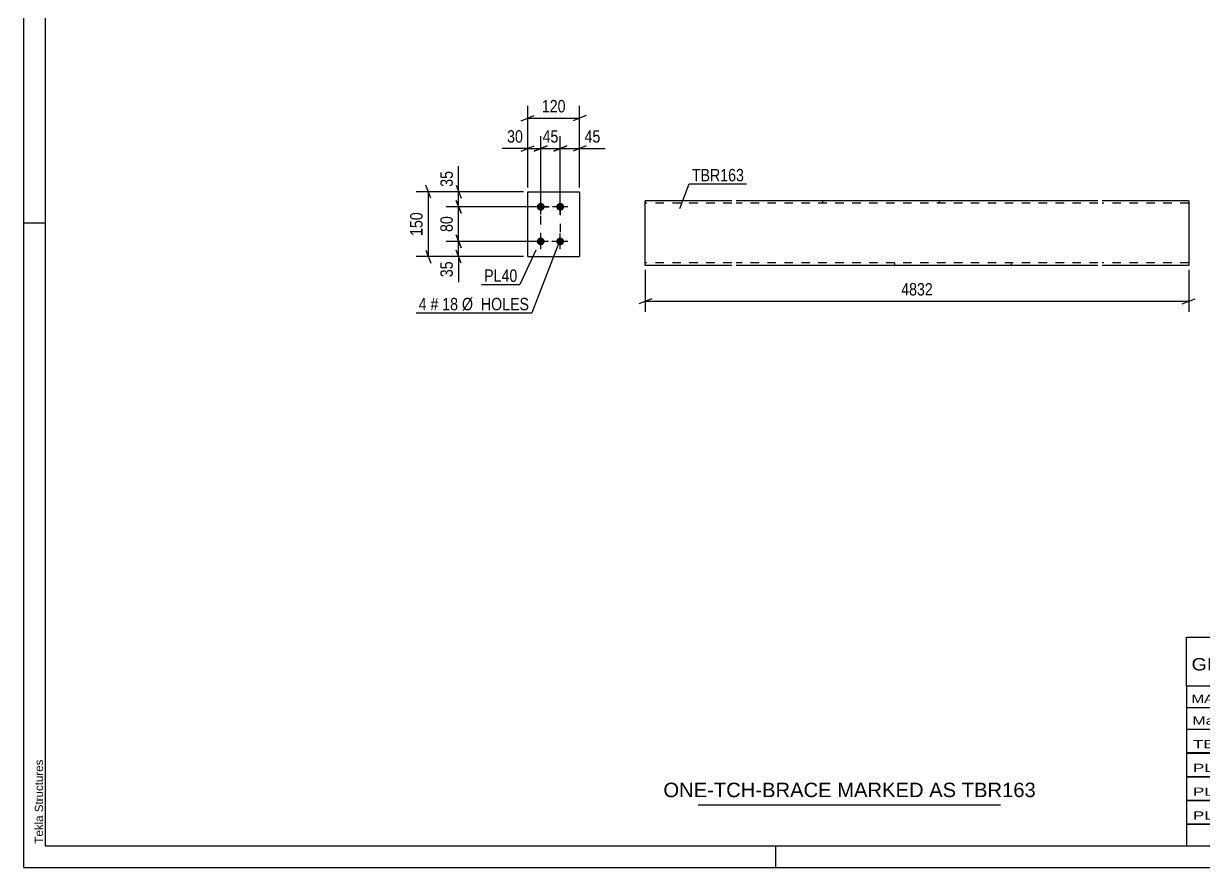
# Model space of a CAD drawing. Header units: millimetres. Extents: x 0 to 594, y 0 to 420.
# Drawn here: x 0 to 273.1, y 0 to 195.2 of the extents above; entities that cross this region are included whole.
import ezdxf

# ---------------------------------------------------------------- set-up
doc = ezdxf.new("R2010")
doc.units = ezdxf.units.MM
doc.linetypes.add('DXK_LINE_DOT2', pattern=[3.9198, 1.9599, -1.9599])
doc.styles.add('Arial', font='ARIAL.TTF', dxfattribs={"height": 0.2})
doc.styles.add('Arial Narrow', font='ARIALN.TTF', dxfattribs={"height": 0.2})

# ---------------------------------------------------------------- blocks, each defined once
blk = doc.blocks.new('Unknown-580610145-1130')
at = {"color": 5, "linetype": 'Continuous'}
for p, q in [((0, 420), (0, 0)), ((5, 415), (5, 5)), ((5, 149), (0, 149)), ((5, 5), (589, 5)), ((174, 0), (174, 5)), ((0, 0), (594, 0))]:
    blk.add_line(p, q, dxfattribs=at)
at = {"color": 174, "linetype": 'Continuous', "style": 'Arial'}
blk.add_text('Tekla Structures', height=1.9102, rotation=90, dxfattribs=at).set_placement((4.5, 5.5))
blk = doc.blocks.new('Part-580610145-2167 - 2161')
at = {"color": 2, "linetype": 'Continuous'}
for p, q in [((116.62, 141.31), (116.62, 156.31)), ((116.62, 156.31), (128.62, 156.31)), ((128.62, 156.31), (128.62, 141.31)), ((116.62, 141.31), (116.62, 141.31)), ((116.62, 141.31), (128.62, 141.31)), ((128.62, 141.31), (128.62, 141.31))]:
    blk.add_line(p, q, dxfattribs=at)
at = {"color": 7, "linetype": 'DXK_LINE_DOT2'}
for p, q in [((116.62, 156.31), (128.62, 156.31)), ((116.62, 141.31), (128.62, 141.31))]:
    blk.add_line(p, q, dxfattribs=at)
blk = doc.blocks.new('Bolt-580610145-2200 - 2161')
at = {"linetype": 'Continuous'}
for points in [[(119.62, 153.71), (119.81, 153.69), (119.99, 153.64), (120.15, 153.54), (120.29, 153.42), (120.4, 153.26), (120.48, 153.09), (120.52, 152.91), (120.52, 152.72), (120.48, 152.54), (120.4, 152.36), (120.29, 152.21), (120.15, 152.09), (119.99, 151.99), (119.81, 151.93), (119.62, 151.91), (119.44, 151.93), (119.26, 151.99), (119.09, 152.09), (118.96, 152.21), (118.84, 152.36), (118.77, 152.54), (118.73, 152.72), (118.73, 152.91), (118.77, 153.09), (118.84, 153.26), (118.96, 153.42), (119.09, 153.54), (119.26, 153.64), (119.44, 153.69)], [(124.12, 153.71), (124.31, 153.69), (124.49, 153.64), (124.65, 153.54), (124.79, 153.42), (124.9, 153.26), (124.98, 153.09), (125.02, 152.91), (125.02, 152.72), (124.98, 152.54), (124.9, 152.36), (124.79, 152.21), (124.65, 152.09), (124.49, 151.99), (124.31, 151.93), (124.12, 151.91), (123.94, 151.93), (123.76, 151.99), (123.59, 152.09), (123.46, 152.21), (123.34, 152.36), (123.27, 152.54), (123.23, 152.72), (123.23, 152.91), (123.27, 153.09), (123.34, 153.26), (123.46, 153.42), (123.59, 153.54), (123.76, 153.64), (123.94, 153.69)], [(119.62, 145.71), (119.81, 145.69), (119.99, 145.64), (120.15, 145.54), (120.29, 145.42), (120.4, 145.26), (120.48, 145.09), (120.52, 144.91), (120.52, 144.72), (120.48, 144.54), (120.4, 144.36), (120.29, 144.21), (120.15, 144.09), (119.99, 143.99), (119.81, 143.93), (119.62, 143.91), (119.44, 143.93), (119.26, 143.99), (119.09, 144.09), (118.96, 144.21), (118.84, 144.36), (118.77, 144.54), (118.73, 144.72), (118.73, 144.91), (118.77, 145.09), (118.84, 145.26), (118.96, 145.42), (119.09, 145.54), (119.26, 145.64), (119.44, 145.69)], [(124.12, 145.71), (124.31, 145.69), (124.49, 145.64), (124.65, 145.54), (124.79, 145.42), (124.9, 145.26), (124.98, 145.09), (125.02, 144.91), (125.02, 144.72), (124.98, 144.54), (124.9, 144.36), (124.79, 144.21), (124.65, 144.09), (124.49, 143.99), (124.31, 143.93), (124.12, 143.91), (123.94, 143.93), (123.76, 143.99), (123.59, 144.09), (123.46, 144.21), (123.34, 144.36), (123.27, 144.54), (123.23, 144.72), (123.23, 144.91), (123.27, 145.09), (123.34, 145.26), (123.46, 145.42), (123.59, 145.54), (123.76, 145.64), (123.94, 145.69)]]:
    blk.add_hatch(color=1, dxfattribs=at).paths.add_polyline_path(points)
at = {"color": 1, "linetype": 'Continuous'}
for p, q in [((119.62, 151.01), (119.62, 154.61)), ((124.12, 151.01), (124.12, 154.61)), ((121.42, 152.81), (117.82, 152.81)), ((125.92, 152.81), (122.32, 152.81)), ((121.42, 144.81), (117.82, 144.81)), ((119.62, 143.01), (119.62, 146.61)), ((125.92, 144.81), (122.32, 144.81)), ((124.12, 143.01), (124.12, 146.61))]:
    blk.add_line(p, q, dxfattribs=at)
blk = doc.blocks.new('Part-580610145-2436 - 2428')
at = {"color": 2, "linetype": 'Continuous'}
for p, q in [((163.79, 154.22), (143.79, 154.22)), ((143.79, 139.31), (143.79, 154.22)), ((248.51, 154.22), (164.79, 154.22)), ((269.51, 154.22), (249.51, 154.22)), ((269.51, 154.22), (269.51, 154.12)), ((269.51, 154.12), (269.51, 153.02)), ((269.51, 153.02), (269.51, 139.22)), ((143.79, 139.22), (143.79, 139.31)), ((163.79, 139.22), (143.79, 139.22)), ((248.51, 139.22), (164.79, 139.22)), ((269.51, 139.22), (249.51, 139.22))]:
    blk.add_line(p, q, dxfattribs=at)
at = {"color": 7, "linetype": 'DXK_LINE_DOT2'}
for p, q in [((163.79, 153.62), (143.79, 153.62)), ((248.51, 153.62), (164.79, 153.62)), ((184.79, 154.22), (184.79, 153.62)), ((211.77, 154.22), (211.77, 153.62)), ((269.51, 153.62), (249.51, 153.62)), ((269.51, 153.86), (269.51, 153.02)), ((143.79, 139.82), (143.79, 139.86)), ((163.79, 139.82), (143.79, 139.82)), ((248.51, 139.82), (164.79, 139.82)), ((201.54, 139.22), (201.54, 139.82)), ((228.51, 139.22), (228.51, 139.82)), ((269.51, 139.82), (249.51, 139.82)), ((269.51, 139.86), (269.51, 139.96)), ((269.51, 139.82), (269.51, 139.86)), ((269.51, 139.82), (269.51, 139.86)), ((143.79, 139.22), (143.79, 139.22))]:
    blk.add_line(p, q, dxfattribs=at)
blk = doc.blocks.new('Rectangle-580610145-2384 - 2161')
at = {"color": 1, "linetype": 'DXK_LINE_DOT2'}
blk.add_lwpolyline([(119.62, 152.81), (124.12, 152.81), (124.12, 144.81), (119.62, 144.81), (119.62, 152.81)], close=True, dxfattribs=at)
blk = doc.blocks.new('StraightDimension-580610145-2344 - 2161')
at = {"color": 7, "linetype": 'Continuous'}
for p, q in [((118.12, 165.71), (121.12, 166.91)), ((119.62, 153.81), (119.62, 169.16)), ((125.62, 166.91), (122.62, 165.71)), ((124.12, 153.81), (124.12, 169.16)), ((119.62, 166.31), (124.12, 166.31))]:
    blk.add_line(p, q, dxfattribs=at)
at = {"color": 0}
blk.add_wipeout([(124.3, 167.06), (124.3, 171.26), (119.45, 171.26), (119.45, 167.06)], dxfattribs=at)
at = {"color": 3, "style": 'Arial Narrow'}
blk.add_text('45', height=2.863, dxfattribs=at).set_placement((120.05, 167.66))
blk = doc.blocks.new('StraightDimension-580610145-2300 - 2161')
at = {"color": 7, "linetype": 'Continuous'}
for p, q in [((115.62, 156.31), (97.77, 156.31)), ((100.02, 157.81), (101.22, 154.81)), ((100.62, 152.81), (100.62, 156.31)), ((101.22, 151.31), (100.02, 154.31)), ((118.62, 152.81), (97.77, 152.81))]:
    blk.add_line(p, q, dxfattribs=at)
at = {"color": 0}
blk.add_wipeout([(99.87, 161.69), (95.67, 161.69), (95.67, 156.84), (99.87, 156.84)], dxfattribs=at)
at = {"color": 7, "linetype": 'Continuous'}
blk.add_line((100.62, 156.31), (100.62, 162.22), dxfattribs=at)
blk.add_line((100.62, 156.31), (100.62, 162.22), dxfattribs=at)
at = {"color": 3, "style": 'Arial Narrow'}
blk.add_text('35', height=2.863, rotation=90.0002, dxfattribs=at).set_placement((99.27, 157.44))
blk = doc.blocks.new('StraightDimension-580610145-2277 - 2161')
at = {"color": 7, "linetype": 'Continuous'}
for p, q in [((118.62, 144.81), (97.77, 144.81)), ((100.02, 146.31), (101.22, 143.31)), ((100.62, 141.31), (100.62, 144.81)), ((101.22, 139.81), (100.02, 142.81)), ((115.62, 141.31), (97.77, 141.31))]:
    blk.add_line(p, q, dxfattribs=at)
at = {"color": 0}
blk.add_wipeout([(99.87, 140.79), (95.67, 140.79), (95.67, 135.93), (99.87, 135.93)], dxfattribs=at)
at = {"color": 7, "linetype": 'Continuous'}
blk.add_line((100.62, 141.31), (100.62, 135.41), dxfattribs=at)
blk.add_line((100.62, 141.31), (100.62, 135.41), dxfattribs=at)
at = {"color": 3, "style": 'Arial Narrow'}
blk.add_text('35', height=2.863, rotation=90.0002, dxfattribs=at).set_placement((99.27, 136.53))
blk = doc.blocks.new('StraightDimension-580610145-2290 - 2161')
at = {"color": 7, "linetype": 'Continuous'}
for p, q in [((100.02, 154.31), (101.22, 151.31)), ((118.62, 152.81), (97.77, 152.81)), ((100.62, 144.81), (100.62, 152.81)), ((118.62, 144.81), (97.77, 144.81)), ((101.22, 143.31), (100.02, 146.31))]:
    blk.add_line(p, q, dxfattribs=at)
at = {"color": 0}
blk.add_wipeout([(99.87, 151.24), (95.67, 151.24), (95.67, 146.39), (99.87, 146.39)], dxfattribs=at)
at = {"color": 3, "style": 'Arial Narrow'}
blk.add_text('80', height=2.863, rotation=90.0002, dxfattribs=at).set_placement((99.27, 146.99))
blk = doc.blocks.new('StraightDimension-580610145-2314 - 2161')
at = {"color": 7, "linetype": 'Continuous'}
for p, q in [((115.62, 156.31), (90.77, 156.31)), ((94.22, 154.81), (93.02, 157.81)), ((93.62, 141.31), (93.62, 156.31)), ((93.02, 142.81), (94.22, 139.81)), ((115.62, 141.31), (90.77, 141.31))]:
    blk.add_line(p, q, dxfattribs=at)
at = {"color": 0}
blk.add_wipeout([(92.87, 152.16), (88.67, 152.16), (88.67, 145.47), (92.87, 145.47)], dxfattribs=at)
at = {"color": 3, "style": 'Arial Narrow'}
blk.add_text('150', height=2.863, rotation=90.0002, dxfattribs=at).set_placement((92.27, 146.07))
blk = doc.blocks.new('StraightDimension-580610145-2331 - 2161')
at = {"color": 7, "linetype": 'Continuous'}
for p, q in [((115.12, 165.71), (118.12, 166.91)), ((116.62, 157.31), (116.62, 169.16)), ((121.12, 166.91), (118.12, 165.71)), ((119.62, 153.81), (119.62, 169.16)), ((116.62, 166.31), (119.62, 166.31))]:
    blk.add_line(p, q, dxfattribs=at)
at = {"color": 0}
blk.add_wipeout([(116.1, 167.06), (116.1, 171.26), (111.24, 171.26), (111.24, 167.06)], dxfattribs=at)
at = {"color": 7, "linetype": 'Continuous'}
blk.add_line((116.62, 166.31), (110.72, 166.31), dxfattribs=at)
blk.add_line((116.62, 166.31), (110.72, 166.31), dxfattribs=at)
at = {"color": 3, "style": 'Arial Narrow'}
blk.add_text('30', height=2.863, dxfattribs=at).set_placement((111.84, 167.66))
blk = doc.blocks.new('StraightDimension-580610145-2354 - 2161')
at = {"color": 7, "linetype": 'Continuous'}
for p, q in [((122.62, 165.71), (125.62, 166.91)), ((124.12, 153.81), (124.12, 169.16)), ((130.12, 166.91), (127.12, 165.71)), ((128.62, 157.31), (128.62, 169.16)), ((124.12, 166.31), (128.62, 166.31))]:
    blk.add_line(p, q, dxfattribs=at)
at = {"color": 0}
blk.add_wipeout([(134.01, 167.06), (134.01, 171.26), (129.15, 171.26), (129.15, 167.06)], dxfattribs=at)
at = {"color": 7, "linetype": 'Continuous'}
blk.add_line((128.62, 166.31), (134.53, 166.31), dxfattribs=at)
blk.add_line((128.62, 166.31), (134.53, 166.31), dxfattribs=at)
at = {"color": 3, "style": 'Arial Narrow'}
blk.add_text('45', height=2.863, dxfattribs=at).set_placement((129.75, 167.66))
blk = doc.blocks.new('StraightDimension-580610145-2368 - 2161')
at = {"color": 7, "linetype": 'Continuous'}
for p, q in [((116.62, 157.31), (116.62, 176.16)), ((128.62, 157.31), (128.62, 176.16)), ((115.12, 172.71), (118.12, 173.91)), ((116.62, 173.31), (128.62, 173.31)), ((130.12, 173.91), (127.12, 172.71))]:
    blk.add_line(p, q, dxfattribs=at)
at = {"color": 0}
blk.add_wipeout([(125.97, 174.06), (125.97, 178.26), (119.28, 178.26), (119.28, 174.06)], dxfattribs=at)
at = {"color": 3, "style": 'Arial Narrow'}
blk.add_text('120', height=2.863, dxfattribs=at).set_placement((119.88, 174.66))
blk = doc.blocks.new('StraightDimension-580610145-2441 - 2428')
at = {"color": 7, "linetype": 'Continuous'}
for p, q in [((143.79, 138.22), (143.79, 128.55)), ((269.51, 138.22), (269.51, 128.55)), ((145.29, 131.55), (142.29, 130.35)), ((268.01, 130.35), (271.01, 131.55)), ((143.79, 130.95), (269.51, 130.95))]:
    blk.add_line(p, q, dxfattribs=at)
at = {"color": 0}
blk.add_wipeout([(210.91, 131.7), (210.91, 135.9), (202.4, 135.9), (202.4, 131.7)], dxfattribs=at)
at = {"color": 3, "style": 'Arial Narrow'}
blk.add_text('4832', height=2.863, dxfattribs=at).set_placement((203, 132.3))
blk = doc.blocks.new('Unknown-580610145-4465')
at = {"color": 7, "linetype": 'Continuous'}
for p, q in [((269, 53.25), (429, 53.25)), ((269, 42), (269, 53.25)), ((429, 53.25), (429, 42)), ((269, 42), (429, 42)), ((269, 42), (269, 37)), ((429, 42), (429, 37)), ((269, 37), (429, 37)), ((269, 37), (269, 32)), ((293, 37), (293, 32)), ((328.5, 37), (328.5, 32)), ((354.5, 37), (354.5, 32)), ((367.5, 37), (367.5, 32)), ((385, 37), (385, 32)), ((407, 37), (407, 32)), ((429, 37), (429, 32)), ((269, 32), (429, 32)), ((269, 31.95), (269, 26.55)), ((269, 31.95), (429, 31.95)), ((293, 32), (293, 26.5)), ((328.5, 32), (328.5, 26.5)), ((354.5, 32), (354.5, 26.5)), ((367.5, 32), (367.5, 26.5)), ((385, 32), (385, 26.5)), ((407, 32), (407, 26.5)), ((429, 31.95), (429, 26.55)), ((269, 26.55), (429, 26.55)), ((269, 26.45), (269, 21.05)), ((269, 26.45), (429, 26.45)), ((293, 26.5), (293, 21)), ((328.5, 26.5), (328.5, 21)), ((354.5, 26.5), (354.5, 21)), ((367.5, 26.5), (367.5, 21)), ((385, 26.5), (385, 21)), ((407, 26.5), (407, 21)), ((429, 26.45), (429, 21.05)), ((269, 21.05), (429, 21.05)), ((269, 20.95), (269, 15.55)), ((269, 20.95), (429, 20.95)), ((293, 21), (293, 15.5)), ((328.5, 21), (328.5, 15.5)), ((354.5, 21), (354.5, 15.5)), ((367.5, 21), (367.5, 15.5)), ((385, 21), (385, 15.5)), ((407, 21), (407, 15.5)), ((429, 20.95), (429, 15.55)), ((269, 15.55), (429, 15.55)), ((269, 15.45), (269, 10.05)), ((269, 15.45), (429, 15.45)), ((293, 15.5), (293, 10)), ((328.5, 15.5), (328.5, 10)), ((354.5, 15.5), (354.5, 10)), ((367.5, 15.5), (367.5, 10)), ((385, 15.5), (385, 10)), ((407, 15.5), (407, 10)), ((429, 15.45), (429, 10.05)), ((269, 10.05), (429, 10.05)), ((269, 10), (429, 10)), ((269, 10), (269, 5)), ((385, 10), (385, 5)), ((407, 10), (407, 5)), ((429, 10), (429, 5)), ((269, 5), (429, 5))]:
    blk.add_line(p, q, dxfattribs=at)
at = {"color": 7, "style": 'Arial Narrow'}
for s, height, width, p in [('GENERAL NOTES & WELD DETAILS :', 2.8633, 1.4, (270.15, 45.56)), ('REFER TYP DRAWING TYP-01', 1.9089, 1.6, (353.7, 45.66)), ("MATERIAL LIST FOR ASSEMBLY MK'D", 1.9089, 1.6, (270.15, 38.06)), ('TBR163', 1.909, 1.794707, (361.59, 37.97)), ('1', 1.91, 1.794707, (391.08, 38.06)), ('No. Required', 1.9089, 1.6, (400.41, 38.06)), ('Mark', 1.909, 1.7, (270.34, 33)), ('Profile', 1.909, 1.7, (303.41, 33)), ('Material', 1.909, 1.7, (333.54, 33.06)), ('No.', 1.909, 1.7, (358.5, 33.06)), ('Length', 1.909, 1.7, (369, 33.06)), ('Area', 1.909, 1.7, (391.5, 33.06)), ('Weight', 1.909, 1.7, (411, 33.06))]:
    blk.add_text(s, height=height, dxfattribs=dict(at, width=width)).set_placement(p)
at = {"color": 7, "linetype": 'Continuous', "style": 'Arial Narrow'}
for s, height, width, p in [('TBR163', 1.909, 1.794707, (270.5, 27.56)), ('SHS150*6', 1.909, 1.794707, (295, 27.56)), ('E350', 1.909, 1.794707, (334.74, 27.56)), ('1', 1.91, 1.794707, (358.86, 27.56)), ('4832', 1.909, 1.794707, (371.58, 27.56)), ('2.9', 1.909, 1.794707, (395.32, 27.56)), ('130.7', 1.909, 1.794707, (411.96, 27.56)), ('PL216', 1.909, 1.794707, (270.5, 22.06)), ('PL12*170', 1.909, 1.794707, (295, 22.06)), ('E350', 1.909, 1.794707, (334.74, 22.06)), ('1', 1.91, 1.794707, (358.86, 22.06)), ('686', 1.909, 1.794707, (373.77, 22.06)), ('0.3', 1.909, 1.794707, (395.32, 22.06)), ('11.0', 1.909, 1.794707, (414.14, 22.06)), ('PL40', 1.909, 1.794707, (270.5, 16.56)), ('PL10*120', 1.909, 1.794707, (295, 16.56)), ('E350', 1.909, 1.794707, (334.74, 16.56)), ('4', 1.91, 1.794707, (358.86, 16.56)), ('150', 1.909, 1.794707, (373.77, 16.56)), ('0.0', 1.909, 1.794707, (395.32, 16.56)), ('5.7', 1.909, 1.794707, (416.33, 16.56)), ('PL98', 1.909, 1.794707, (270.5, 11.06)), ('PL10*170', 1.909, 1.794707, (295, 11.06)), ('E350', 1.909, 1.794707, (334.74, 11.06)), ('2', 1.91, 1.794707, (358.86, 11.06)), ('170', 1.909, 1.794707, (373.77, 11.06)), ('0.1', 1.909, 1.794707, (395.32, 11.06)), ('4.5', 1.909, 1.794707, (416.33, 11.06)), ('Total', 1.909, 1.7, (371.33, 6.5)), ('3.4', 1.909, 1.794707, (394.83, 6.5)), ('151.9', 1.909, 1.794707, (411.96, 6.5))]:
    blk.add_text(s, height=height, dxfattribs=dict(at, width=width)).set_placement(p)
blk = doc.blocks.new('Unknown-580610145-4466')
at = {"color": 7, "linetype": 'Continuous'}
blk.add_line((156, 14.5), (226, 14.5), dxfattribs=at)
at = {"color": 7, "style": 'Arial'}
blk.add_text('ONE-TCH-BRACE MARKED AS TBR163', height=3.3428, dxfattribs=at).set_placement((147.99, 16.25))
blk = doc.blocks.new('Mark-580610145-2163 - 2161')
at = {"color": 0}
blk.add_wipeout([(114.21, 135.46), (114.21, 138.46), (106.54, 138.46), (106.54, 135.46)], dxfattribs=at)
blk.add_wipeout([(114.21, 135.46), (114.21, 138.46), (106.54, 138.46), (106.54, 135.46)], dxfattribs=at)
at = {"color": 30, "linetype": 'Continuous'}
for p in [(118.47, 142.82), (105.94, 134.86)]:
    blk.add_line(p, (114.81, 134.86), dxfattribs=at)
at = {"color": 3, "style": 'Arial Narrow'}
blk.add_text('PL40', height=2.863, dxfattribs=at).set_placement((106.54, 135.46))
blk = doc.blocks.new('Mark-580610145-2196 - 2161')
at = {"color": 0}
blk.add_wipeout([(93.22, 128.88), (93.22, 131.88), (91.39, 131.88), (91.39, 128.88)], dxfattribs=at)
blk.add_wipeout([(93.22, 128.88), (93.22, 131.88), (91.39, 131.88), (91.39, 128.88)], dxfattribs=at)
blk.add_wipeout([(95.94, 128.88), (95.94, 131.88), (94.12, 131.88), (94.12, 128.88)], dxfattribs=at)
blk.add_wipeout([(95.94, 128.88), (95.94, 131.88), (94.12, 131.88), (94.12, 128.88)], dxfattribs=at)
at = {"color": 3, "style": 'Arial Narrow'}
blk.add_text('4', height=2.86, dxfattribs=at).set_placement((91.39, 128.88))
at = {"color": 0}
blk.add_wipeout([(100.5, 128.88), (100.5, 131.88), (96.84, 131.88), (96.84, 128.88)], dxfattribs=at)
blk.add_wipeout([(100.5, 128.88), (100.5, 131.88), (96.84, 131.88), (96.84, 128.88)], dxfattribs=at)
at = {"color": 3, "style": 'Arial Narrow'}
blk.add_text('#', height=2.86, dxfattribs=at).set_placement((94.12, 128.88))
at = {"color": 0}
blk.add_wipeout([(116.93, 128.88), (116.93, 131.88), (101.4, 131.88), (101.4, 128.88)], dxfattribs=at)
blk.add_wipeout([(116.93, 128.88), (116.93, 131.88), (101.4, 131.88), (101.4, 128.88)], dxfattribs=at)
at = {"color": 7, "linetype": 'Continuous'}
for p in [(123.96, 144.9), (90.79, 128.28)]:
    blk.add_line(p, (117.53, 128.28), dxfattribs=at)
at = {"color": 3, "style": 'Arial Narrow'}
for s, p in [('18', (96.84, 128.88)), ('Ø  HOLES', (101.4, 128.88))]:
    blk.add_text(s, height=2.863, dxfattribs=at).set_placement(p)
blk = doc.blocks.new('Mark-580610145-2432 - 2428')
at = {"color": 0}
blk.add_wipeout([(166.64, 158.71), (166.64, 161.71), (154.58, 161.71), (154.58, 158.71)], dxfattribs=at)
blk.add_wipeout([(166.64, 158.71), (166.64, 161.71), (154.58, 161.71), (154.58, 158.71)], dxfattribs=at)
at = {"color": 30, "linetype": 'Continuous'}
for p, q in [((151.76, 152.46), (153.98, 158.11)), ((153.98, 158.11), (167.24, 158.11))]:
    blk.add_line(p, q, dxfattribs=at)
at = {"color": 3, "style": 'Arial Narrow'}
blk.add_text('TBR163', height=2.863, dxfattribs=at).set_placement((154.58, 158.71))

msp = doc.modelspace()

# ---------------------------------------------------------------- block references
for name in ['Unknown-580610145-1130', 'Part-580610145-2167 - 2161', 'Bolt-580610145-2200 - 2161', 'Part-580610145-2436 - 2428', 'Rectangle-580610145-2384 - 2161', 'Unknown-580610145-4465', 'Unknown-580610145-4466']:
    msp.add_blockref(name, (0, 0))

# ---------------------------------------------------------------- next in the draw order: block references
for name in ['StraightDimension-580610145-2344 - 2161', 'Mark-580610145-2432 - 2428', 'StraightDimension-580610145-2277 - 2161', 'StraightDimension-580610145-2441 - 2428']:
    msp.add_blockref(name, (0, 0))

# ---------------------------------------------------------------- next in the draw order: block references
for name in ['StraightDimension-580610145-2354 - 2161', 'StraightDimension-580610145-2300 - 2161']:
    msp.add_blockref(name, (0, 0))

# ---------------------------------------------------------------- next in the draw order: block references
msp.add_blockref('StraightDimension-580610145-2290 - 2161', (0, 0))

# ---------------------------------------------------------------- next in the draw order: block references
msp.add_blockref('StraightDimension-580610145-2314 - 2161', (0, 0))

# ---------------------------------------------------------------- next in the draw order: block references
for name in ['StraightDimension-580610145-2331 - 2161', 'Mark-580610145-2163 - 2161']:
    msp.add_blockref(name, (0, 0))

# ---------------------------------------------------------------- next in the draw order: block references
for name in ['StraightDimension-580610145-2368 - 2161', 'Mark-580610145-2196 - 2161']:
    msp.add_blockref(name, (0, 0))

doc.saveas('drawing.dxf')
